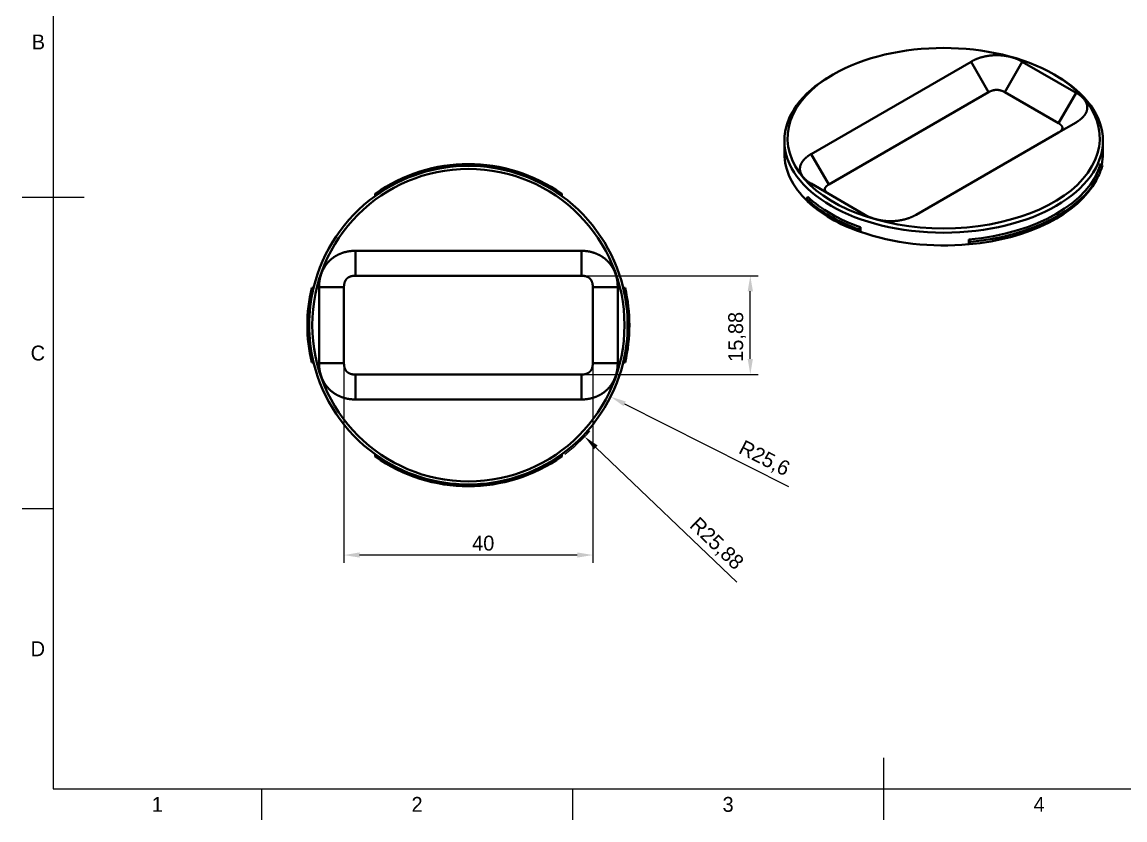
# Model space of a CAD drawing. Header units: millimetres. Extents: x 15 to 292, y 5 to 205.
# Drawn here: x 15 to 192.3, y 5 to 133.2 of the extents above; entities that cross this region are included whole.
import ezdxf

# ---------------------------------------------------------------- set-up
doc = ezdxf.new("R2010")
doc.units = ezdxf.units.MM
for name, color, linetype in [('Annotations', 7, 'Continuous'), ('Border', 7, 'Continuous'), ('Geometries', 7, 'Continuous')]:
    doc.layers.add(name, color=color, linetype=linetype)
doc.styles.add('Shapr0', font='txt', dxfattribs={"height": 2.3925})
doc.styles.add('Shapr4', font='txt', dxfattribs={"height": 2.3925})
doc.dimstyles.new('ISO-25', dxfattribs={"dimtxt": 2.5, "dimasz": 2.5, "dimexe": 1.25, "dimexo": 0.625, "dimtad": 1, "dimtxsty": 'Standard', "dimcen": 2.5, "dimadec": 0, "dimazin": 0, "dimtfac": 1, "dimtmove": 0, "dimatfit": 3, "dimfxl": 1, "dimarcsym": 0})

# ---------------------------------------------------------------- blocks, each defined once
blk = doc.blocks.new('*D2')
at = {"layer": 'Annotations', "color": 0, "linetype": 'Continuous', "lineweight": 15}
for p, q in [((105.55, 92.44), (133.32, 92.44)), ((132.07, 79.06), (132.07, 89.94)), ((105.55, 76.56), (133.32, 76.56))]:
    blk.add_line(p, q, dxfattribs=at)
at = {"layer": 'Annotations', "color": 0}
for points in [[(132.49, 89.94), (131.65, 89.94), (132.07, 92.44)], [(131.65, 79.06), (132.49, 79.06), (132.07, 76.56)]]:
    blk.add_solid(points, dxfattribs=at)
at = {"layer": 'Defpoints', "color": 0}
for p in [(104.92, 92.44), (132.07, 92.44), (104.92, 76.56)]:
    blk.add_point(p, dxfattribs=at)
at = {"layer": 'Annotations', "color": 0, "lineweight": 15, "insert": (129.94, 82.62), "char_height": 2.393, "attachment_point": 5, "rotation": 90, "style": 'Shapr4'}
blk.add_mtext('\\A1;15,88', dxfattribs=at)
blk = doc.blocks.new('*D3')
at = {"layer": 'Annotations', "color": 0, "linetype": 'Continuous', "lineweight": 15}
for p, q in [((66.75, 77.76), (66.75, 46.31)), ((106.75, 77.76), (106.75, 46.31)), ((104.25, 47.56), (69.25, 47.56))]:
    blk.add_line(p, q, dxfattribs=at)
at = {"layer": 'Annotations', "color": 0}
for points in [[(69.25, 47.98), (69.25, 47.15), (66.75, 47.56)], [(104.25, 47.15), (104.25, 47.98), (106.75, 47.56)]]:
    blk.add_solid(points, dxfattribs=at)
at = {"layer": 'Defpoints', "color": 0}
for p in [(66.75, 78.39), (106.75, 78.39), (66.75, 47.56)]:
    blk.add_point(p, dxfattribs=at)
at = {"layer": 'Annotations', "color": 0, "lineweight": 15, "insert": (89.14, 49.46), "char_height": 2.393, "attachment_point": 5, "style": 'Shapr4'}
blk.add_mtext('\\A1;40', dxfattribs=at)
blk = doc.blocks.new('*D4')
at = {"layer": 'Annotations', "color": 0, "linetype": 'Continuous', "lineweight": 15}
blk.add_line((111.85, 71.87), (138.23, 58.6), dxfattribs=at)
at = {"layer": 'Annotations', "color": 0}
blk.add_solid([(112.04, 72.24), (111.67, 71.5), (109.62, 73)], dxfattribs=at)
at = {"layer": 'Defpoints', "color": 0}
for p in [(86.75, 84.5), (109.62, 73)]:
    blk.add_point(p, dxfattribs=at)
at = {"layer": 'Annotations', "color": 0, "lineweight": 15, "insert": (134.28, 62.97), "char_height": 2.393, "attachment_point": 5, "rotation": 333.2943, "style": 'Shapr4'}
blk.add_mtext('\\A1;R25,6', dxfattribs=at)
blk = doc.blocks.new('*D5')
at = {"layer": 'Annotations', "color": 0, "linetype": 'Continuous', "lineweight": 15}
blk.add_line((107.24, 64.86), (129.88, 43.18), dxfattribs=at)
at = {"layer": 'Annotations', "color": 0, "lineweight": 15}
blk.add_arc((86.75, 84.5), 25.88, 306.8011, 318.9908, dxfattribs=at)
at = {"layer": 'Annotations', "color": 0}
blk.add_solid([(107.53, 65.16), (106.96, 64.56), (105.44, 66.59)], dxfattribs=at)
at = {"layer": 'Defpoints', "color": 0}
for p in [(86.75, 84.5), (105.44, 66.59)]:
    blk.add_point(p, dxfattribs=at)
at = {"layer": 'Annotations', "color": 0, "lineweight": 15, "insert": (126.56, 49.29), "char_height": 2.393, "attachment_point": 5, "rotation": 316.2235, "style": 'Shapr4'}
blk.add_mtext('\\A1;R25,88', dxfattribs=at)

msp = doc.modelspace()

# ---------------------------------------------------------------- linework, layer by layer
at = {"layer": 'Border', "linetype": 'Continuous', "lineweight": 15}
for p, q in [((20, 200), (20, 10)), ((25, 105), (15, 105)), ((20, 55), (15, 55)), ((153.5, 15), (153.5, 5)), ((20, 10), (287, 10)), ((53.5, 10), (53.5, 5)), ((103.5, 10), (103.5, 5))]:
    msp.add_line(p, q, dxfattribs=at)
at = {"layer": 'Geometries', "linetype": 'Continuous', "lineweight": 40}
for p, q in [((141.858, 111.995), (167.556, 126.832)), ((170.385, 121.933), (167.556, 126.832)), ((172.97, 121.933), (175.799, 126.832)), ((175.799, 126.832), (184.441, 121.843)), ((145.047, 124.583), (145.401, 124.787)), ((181.251, 124.583), (180.898, 124.787)), ((170.385, 121.933), (144.686, 107.096)), ((181.613, 116.944), (172.97, 121.933)), ((181.613, 116.944), (184.441, 121.843)), ((184.441, 117.084), (181.613, 115.451)), ((181.613, 115.451), (158.743, 102.247)), ((137.549, 112.09), (137.549, 114.131)), ((188.749, 112.09), (188.749, 114.131)), ((144.686, 107.096), (141.858, 111.995)), ((188.425, 110.485), (188.558, 110.285)), ((187.65, 107.757), (187.897, 108.223)), ((144.686, 105.604), (141.858, 107.237)), ((71.75, 105.245), (71.75, 105.593)), ((101.75, 105.593), (101.75, 105.245)), ((141.103, 104.771), (141.309, 105.121)), ((141.268, 104.418), (141.103, 104.771)), ((150.5, 102.247), (144.686, 105.604)), ((141.291, 104.37), (141.268, 104.418)), ((150.5, 102.247), (150.609, 102.184)), ((158.743, 102.247), (158.644, 102.19)), ((149.795, 100.221), (149.589, 99.871)), ((149.589, 99.871), (149.777, 99.47)), ((149.777, 99.47), (149.795, 99.48)), ((149.795, 100.221), (149.795, 99.48)), ((167.212, 98.238), (167.212, 97.497)), ((68.579, 92.439), (68.579, 96.439)), ((68.579, 96.439), (104.921, 96.439)), ((104.921, 92.439), (104.921, 96.439)), ((167.212, 97.497), (167.233, 97.485)), ((104.921, 92.439), (68.579, 92.439)), ((61.572, 90.501), (61.863, 90.501)), ((62.75, 78.389), (62.75, 90.611)), ((62.75, 90.611), (66.75, 90.611)), ((66.75, 90.611), (66.75, 78.389)), ((106.75, 78.389), (106.75, 90.611)), ((106.75, 90.611), (110.75, 90.611)), ((110.75, 90.611), (110.75, 78.389)), ((111.637, 90.501), (111.928, 90.501)), ((61.863, 78.499), (61.572, 78.499)), ((62.75, 78.389), (66.75, 78.389)), ((106.75, 78.389), (110.75, 78.389)), ((111.928, 78.499), (111.637, 78.499)), ((68.579, 76.561), (104.921, 76.561)), ((68.579, 72.561), (68.579, 76.561)), ((104.921, 72.561), (104.921, 76.561)), ((104.921, 72.561), (68.579, 72.561)), ((71.75, 63.407), (71.75, 63.755)), ((101.75, 63.755), (101.75, 63.407))]:
    msp.add_line(p, q, dxfattribs=at)
at = {"layer": 'Geometries', "linetype": 'Continuous', "lineweight": 40, "flags": 128}
for points in [[(167.556, 126.832), (167.594, 126.854), (167.632, 126.876), (167.67, 126.898), (167.709, 126.919), (167.748, 126.941), (167.787, 126.962), (167.827, 126.983), (167.867, 127.003), (167.907, 127.024), (167.947, 127.044), (167.988, 127.064), (168.03, 127.084), (168.071, 127.103), (168.113, 127.123), (168.155, 127.142), (168.197, 127.161), (168.24, 127.18), (168.283, 127.198), (168.326, 127.216), (168.369, 127.235), (168.413, 127.252), (168.457, 127.27), (168.502, 127.288), (168.546, 127.305), (168.593, 127.323), (168.64, 127.34), (168.688, 127.358), (168.736, 127.375), (168.784, 127.392), (168.833, 127.409), (168.881, 127.425), (168.93, 127.441), (168.988, 127.46), (169.046, 127.478), (169.105, 127.496), (169.164, 127.514), (169.223, 127.531), (169.283, 127.548), (169.342, 127.564), (169.403, 127.58), (169.463, 127.596), (169.524, 127.611), (169.585, 127.626), (169.646, 127.641), (169.708, 127.655), (169.77, 127.669), (169.832, 127.682), (169.894, 127.695), (169.957, 127.708), (170.02, 127.72), (170.083, 127.731), (170.146, 127.743), (170.21, 127.753), (170.274, 127.764), (170.338, 127.774), (170.402, 127.783), (170.458, 127.791), (170.514, 127.799), (170.57, 127.806), (170.627, 127.813), (170.683, 127.819), (170.74, 127.826), (170.797, 127.831), (170.854, 127.837), (170.911, 127.842), (170.968, 127.847), (171.021, 127.851), (171.073, 127.855), (171.126, 127.858), (171.179, 127.861), (171.232, 127.864), (171.285, 127.867), (171.338, 127.869), (171.392, 127.871), (171.445, 127.872), (171.498, 127.874), (171.551, 127.875), (171.604, 127.875), (171.657, 127.876), (171.711, 127.876), (171.764, 127.875), (171.817, 127.875), (171.87, 127.874), (171.924, 127.872), (171.977, 127.871), (172.03, 127.869), (172.083, 127.866), (172.136, 127.864), (172.189, 127.861), (172.242, 127.858), (172.299, 127.854), (172.355, 127.85), (172.412, 127.845), (172.468, 127.84), (172.524, 127.835), (172.581, 127.83), (172.637, 127.824), (172.693, 127.818), (172.746, 127.811), (172.798, 127.805), (172.85, 127.798), (172.903, 127.791), (172.955, 127.784), (172.964, 127.782)], [(172.964, 127.782), (173.007, 127.776), (173.059, 127.768), (173.111, 127.76), (173.162, 127.751), (173.214, 127.742), (173.265, 127.733), (173.316, 127.724), (173.367, 127.714), (173.418, 127.704), (173.469, 127.694), (173.519, 127.684), (173.57, 127.673), (173.62, 127.662), (173.67, 127.651), (173.72, 127.639), (173.769, 127.627), (173.819, 127.615), (173.868, 127.603), (173.917, 127.59), (173.969, 127.577), (174.02, 127.563), (174.072, 127.549), (174.123, 127.534), (174.174, 127.52), (174.224, 127.505), (174.275, 127.489), (174.325, 127.474), (174.375, 127.458), (174.425, 127.442), (174.474, 127.426), (174.524, 127.409), (174.573, 127.392), (174.621, 127.375), (174.67, 127.358), (174.718, 127.34), (174.766, 127.322), (174.814, 127.304), (174.861, 127.285), (174.908, 127.267), (174.955, 127.248), (174.97, 127.242)], [(174.97, 127.242), (175.001, 127.229), (175.047, 127.209), (175.093, 127.19), (175.139, 127.17), (175.184, 127.15), (175.229, 127.129), (175.273, 127.109), (175.318, 127.088), (175.362, 127.067), (175.405, 127.045), (175.448, 127.024), (175.494, 127.001), (175.538, 126.978), (175.583, 126.954), (175.627, 126.93), (175.671, 126.906), (175.714, 126.882), (175.757, 126.857), (175.799, 126.832)], [(172.97, 121.933), (172.937, 121.952), (172.904, 121.971), (172.87, 121.989), (172.835, 122.007), (172.8, 122.024), (172.77, 122.039), (172.739, 122.054), (172.708, 122.068), (172.677, 122.082), (172.645, 122.096), (172.613, 122.109), (172.58, 122.122), (172.547, 122.135), (172.514, 122.147), (172.48, 122.159), (172.446, 122.171), (172.412, 122.182), (172.382, 122.191), (172.353, 122.2), (172.323, 122.209), (172.293, 122.217), (172.263, 122.225), (172.237, 122.231), (172.21, 122.238), (172.184, 122.244), (172.157, 122.249), (172.129, 122.255), (172.101, 122.26), (172.073, 122.265), (172.045, 122.27), (172.016, 122.275), (171.988, 122.279), (171.959, 122.283), (171.93, 122.286), (171.901, 122.289), (171.872, 122.292), (171.843, 122.294), (171.813, 122.296), (171.782, 122.298), (171.75, 122.299), (171.719, 122.3), (171.687, 122.3), (171.661, 122.3), (171.635, 122.3), (171.608, 122.299), (171.582, 122.298), (171.556, 122.297), (171.53, 122.295), (171.504, 122.293), (171.478, 122.291), (171.452, 122.289), (171.426, 122.286), (171.394, 122.282), (171.362, 122.278), (171.33, 122.273), (171.298, 122.268), (171.27, 122.263), (171.243, 122.258), (171.215, 122.253), (171.188, 122.247), (171.161, 122.241), (171.13, 122.234), (171.1, 122.226), (171.069, 122.218), (171.039, 122.21), (171.009, 122.202), (170.979, 122.193), (170.95, 122.184), (170.921, 122.174), (170.892, 122.165), (170.863, 122.155), (170.835, 122.145), (170.807, 122.134), (170.779, 122.124), (170.752, 122.113), (170.725, 122.102), (170.696, 122.089), (170.667, 122.077), (170.639, 122.064), (170.611, 122.051), (170.583, 122.038), (170.549, 122.021), (170.515, 122.004), (170.482, 121.987), (170.449, 121.969), (170.417, 121.952), (170.385, 121.933)], [(184.441, 121.843), (184.479, 121.821), (184.517, 121.799), (184.554, 121.777), (184.592, 121.755), (184.628, 121.732), (184.665, 121.71), (184.701, 121.687), (184.737, 121.664), (184.772, 121.64), (184.807, 121.617), (184.842, 121.593), (184.876, 121.57), (184.91, 121.546), (184.944, 121.522), (184.977, 121.497), (185.01, 121.473), (185.042, 121.448), (185.074, 121.423), (185.106, 121.398), (185.137, 121.373), (185.168, 121.348), (185.199, 121.323), (185.229, 121.297), (185.259, 121.271), (185.29, 121.244), (185.321, 121.217), (185.351, 121.189), (185.381, 121.162), (185.41, 121.134), (185.439, 121.106), (185.467, 121.078), (185.495, 121.05), (185.528, 121.016), (185.559, 120.983), (185.59, 120.949), (185.621, 120.915), (185.651, 120.881), (185.68, 120.846), (185.709, 120.812), (185.736, 120.777), (185.764, 120.742), (185.79, 120.707), (185.816, 120.672), (185.841, 120.636), (185.866, 120.601), (185.89, 120.565), (185.913, 120.529), (185.935, 120.493), (185.957, 120.457), (185.978, 120.42), (185.998, 120.384), (186.017, 120.347), (186.036, 120.311), (186.054, 120.274), (186.072, 120.237), (186.088, 120.2), (186.102, 120.167), (186.115, 120.135), (186.127, 120.103), (186.139, 120.07), (186.151, 120.037), (186.161, 120.005), (186.171, 119.972), (186.181, 119.939), (186.19, 119.906), (186.198, 119.873), (186.205, 119.843), (186.212, 119.812), (186.218, 119.782), (186.223, 119.751), (186.228, 119.72), (186.233, 119.69), (186.236, 119.659), (186.24, 119.628), (186.242, 119.598), (186.245, 119.567), (186.246, 119.536), (186.247, 119.506), (186.248, 119.475), (186.248, 119.444), (186.247, 119.413), (186.246, 119.383), (186.244, 119.352), (186.242, 119.321), (186.239, 119.291), (186.236, 119.26), (186.232, 119.229), (186.227, 119.199), (186.222, 119.168), (186.217, 119.137), (186.21, 119.105), (186.203, 119.072), (186.195, 119.04), (186.187, 119.007), (186.178, 118.974), (186.168, 118.942), (186.158, 118.909), (186.147, 118.877), (186.137, 118.847), (186.125, 118.816), (186.114, 118.786), (186.101, 118.756), (186.089, 118.726), (186.075, 118.696), (186.061, 118.666), (186.047, 118.636), (186.032, 118.606), (186.017, 118.577), (186.001, 118.547), (185.985, 118.517), (185.968, 118.488), (185.951, 118.458), (185.934, 118.429), (185.915, 118.4), (185.897, 118.371), (185.878, 118.342), (185.858, 118.313), (185.838, 118.284), (185.818, 118.256), (185.797, 118.227), (185.776, 118.199), (185.754, 118.17), (185.73, 118.14), (185.706, 118.111), (185.682, 118.081), (185.657, 118.052), (185.631, 118.022), (185.605, 117.993), (185.579, 117.964), (185.552, 117.935), (185.525, 117.906), (185.497, 117.877), (185.469, 117.849), (185.44, 117.82), (185.411, 117.792), (185.381, 117.764), (185.351, 117.736), (185.32, 117.708), (185.289, 117.68), (185.258, 117.653), (185.226, 117.625), (185.193, 117.598), (185.161, 117.571), (185.127, 117.544), (185.094, 117.518), (185.06, 117.491), (185.025, 117.465), (184.991, 117.439), (184.955, 117.413), (184.92, 117.387), (184.883, 117.362), (184.847, 117.336), (184.81, 117.311), (184.773, 117.286), (184.733, 117.26), (184.692, 117.234), (184.652, 117.209), (184.611, 117.183), (184.569, 117.158), (184.527, 117.133), (184.497, 117.116)], [(184.497, 117.116), (184.484, 117.108), (184.441, 117.084)], [(181.613, 115.451), (181.645, 115.47), (181.677, 115.489), (181.709, 115.509), (181.74, 115.529), (181.77, 115.549), (181.794, 115.565), (181.817, 115.582), (181.84, 115.598), (181.862, 115.615), (181.884, 115.632), (181.906, 115.649), (181.927, 115.666), (181.948, 115.684), (181.968, 115.701), (181.988, 115.719), (182.007, 115.737), (182.025, 115.755), (182.043, 115.774), (182.061, 115.793), (182.078, 115.811), (182.092, 115.828), (182.106, 115.845), (182.119, 115.862), (182.132, 115.88), (182.144, 115.897), (182.156, 115.915), (182.16, 115.921), (182.17, 115.937), (182.179, 115.953), (182.188, 115.969), (182.196, 115.986), (182.204, 116.002), (182.211, 116.019), (182.217, 116.035), (182.223, 116.052), (182.228, 116.069), (182.233, 116.086), (182.237, 116.102), (182.241, 116.119), (182.244, 116.137), (182.246, 116.156), (182.247, 116.174), (182.248, 116.192), (182.248, 116.207), (182.247, 116.222), (182.246, 116.238), (182.244, 116.253), (182.242, 116.268), (182.239, 116.283), (182.236, 116.298), (182.232, 116.313), (182.228, 116.328), (182.223, 116.343), (182.216, 116.362), (182.209, 116.38), (182.201, 116.399), (182.192, 116.417), (182.184, 116.433), (182.175, 116.449), (182.165, 116.465), (182.155, 116.48), (182.145, 116.496), (182.133, 116.514), (182.12, 116.531), (182.106, 116.549), (182.092, 116.566), (182.077, 116.584), (182.062, 116.601), (182.046, 116.618), (182.03, 116.635), (182.013, 116.651), (181.996, 116.668), (181.978, 116.684), (181.96, 116.7), (181.941, 116.716), (181.922, 116.732), (181.903, 116.748), (181.882, 116.765), (181.86, 116.781), (181.839, 116.797), (181.816, 116.814), (181.793, 116.83), (181.765, 116.849), (181.735, 116.869), (181.705, 116.888), (181.675, 116.907), (181.644, 116.926), (181.613, 116.944)], [(141.807, 107.266), (141.782, 107.28), (141.744, 107.302), (141.707, 107.325), (141.67, 107.347), (141.634, 107.37), (141.598, 107.393), (141.562, 107.416), (141.527, 107.439), (141.492, 107.462), (141.457, 107.486), (141.423, 107.51), (141.389, 107.534), (141.355, 107.558), (141.322, 107.582), (141.289, 107.607), (141.257, 107.631), (141.224, 107.656), (141.193, 107.681), (141.161, 107.706), (141.13, 107.731), (141.1, 107.757), (141.069, 107.782), (141.04, 107.808), (141.009, 107.835), (140.978, 107.862), (140.948, 107.89), (140.918, 107.918), (140.889, 107.945), (140.86, 107.973), (140.831, 108.002), (140.803, 108.03), (140.771, 108.063), (140.739, 108.097), (140.708, 108.131), (140.678, 108.165), (140.648, 108.199), (140.619, 108.233), (140.59, 108.268), (140.562, 108.303), (140.535, 108.337), (140.509, 108.372), (140.483, 108.408), (140.458, 108.443), (140.433, 108.479), (140.409, 108.514), (140.386, 108.55), (140.364, 108.586), (140.342, 108.623), (140.321, 108.659), (140.301, 108.695), (140.281, 108.732), (140.263, 108.769), (140.245, 108.806), (140.227, 108.843), (140.211, 108.88), (140.197, 108.912), (140.184, 108.944), (140.171, 108.977), (140.16, 109.009), (140.148, 109.042), (140.138, 109.075), (140.127, 109.108), (140.118, 109.14), (140.109, 109.173), (140.101, 109.206), (140.094, 109.237), (140.087, 109.267), (140.081, 109.298), (140.076, 109.328), (140.071, 109.359), (140.066, 109.39), (140.062, 109.42), (140.059, 109.451), (140.056, 109.482), (140.054, 109.512), (140.053, 109.543), (140.052, 109.574), (140.051, 109.604), (140.051, 109.635), (140.052, 109.666), (140.053, 109.697), (140.055, 109.727), (140.057, 109.758), (140.06, 109.789), (140.063, 109.819), (140.067, 109.85), (140.071, 109.881), (140.076, 109.911), (140.082, 109.942), (140.089, 109.975), (140.096, 110.007), (140.104, 110.04), (140.112, 110.072), (140.121, 110.105), (140.131, 110.137), (140.141, 110.17), (140.152, 110.202), (140.162, 110.233), (140.173, 110.263), (140.185, 110.293), (140.197, 110.323), (140.21, 110.353), (140.224, 110.384), (140.237, 110.413), (140.252, 110.443), (140.266, 110.473), (140.282, 110.503), (140.297, 110.532), (140.314, 110.562), (140.33, 110.592), (140.348, 110.621), (140.365, 110.65), (140.383, 110.679), (140.402, 110.708), (140.421, 110.737), (140.441, 110.766), (140.46, 110.795), (140.481, 110.824), (140.502, 110.852), (140.523, 110.881), (140.545, 110.909), (140.568, 110.939), (140.592, 110.969), (140.617, 110.998), (140.642, 111.028), (140.667, 111.057), (140.693, 111.086), (140.72, 111.116), (140.747, 111.144), (140.774, 111.173), (140.802, 111.202), (140.83, 111.231), (140.859, 111.259), (140.888, 111.287), (140.918, 111.316), (140.948, 111.344), (140.979, 111.372), (141.01, 111.399), (141.041, 111.427), (141.073, 111.454), (141.105, 111.481), (141.138, 111.508), (141.171, 111.535), (141.205, 111.562), (141.239, 111.588), (141.273, 111.614), (141.308, 111.64), (141.344, 111.666), (141.379, 111.692), (141.415, 111.718), (141.452, 111.743), (141.489, 111.768), (141.526, 111.793), (141.566, 111.819), (141.606, 111.845), (141.647, 111.871), (141.688, 111.896), (141.73, 111.921), (141.772, 111.946), (141.815, 111.971), (141.858, 111.995)], [(188.558, 110.285), (188.61, 110.205), (188.671, 110.112)], [(141.858, 107.237), (141.82, 107.258), (141.807, 107.266)], [(144.686, 107.096), (144.654, 107.077), (144.622, 107.058), (144.59, 107.038), (144.559, 107.018), (144.529, 106.998), (144.503, 106.981), (144.478, 106.963), (144.453, 106.945), (144.429, 106.927), (144.406, 106.909), (144.382, 106.89), (144.36, 106.871), (144.338, 106.852), (144.316, 106.833), (144.296, 106.814), (144.275, 106.794), (144.256, 106.774), (144.24, 106.757), (144.225, 106.74), (144.21, 106.723), (144.196, 106.706), (144.182, 106.688), (144.171, 106.673), (144.16, 106.658), (144.149, 106.642), (144.139, 106.627), (144.129, 106.611), (144.12, 106.595), (144.111, 106.578), (144.103, 106.562), (144.095, 106.546), (144.088, 106.529), (144.082, 106.512), (144.076, 106.496), (144.07, 106.479), (144.066, 106.462), (144.062, 106.445), (144.058, 106.428), (144.055, 106.41), (144.053, 106.392), (144.052, 106.374), (144.051, 106.356), (144.051, 106.341), (144.052, 106.325), (144.053, 106.31), (144.055, 106.295), (144.057, 106.28), (144.06, 106.265), (144.063, 106.25), (144.067, 106.235), (144.071, 106.22), (144.076, 106.205), (144.082, 106.186), (144.09, 106.168), (144.098, 106.149), (144.107, 106.131), (144.115, 106.115), (144.124, 106.099), (144.133, 106.083), (144.143, 106.068), (144.153, 106.052), (144.166, 106.034), (144.179, 106.016), (144.193, 105.999), (144.207, 105.981), (144.222, 105.964), (144.237, 105.947), (144.253, 105.93), (144.269, 105.913), (144.286, 105.897), (144.303, 105.88), (144.32, 105.864), (144.338, 105.848), (144.357, 105.831), (144.376, 105.816), (144.395, 105.8), (144.416, 105.783), (144.438, 105.767), (144.46, 105.75), (144.482, 105.734), (144.505, 105.718), (144.534, 105.698), (144.563, 105.679), (144.593, 105.66), (144.624, 105.641), (144.655, 105.622), (144.686, 105.604)], [(150.557, 102.214), (150.544, 102.221), (150.5, 102.247)], [(150.609, 102.184), (150.589, 102.196), (150.557, 102.214)], [(158.644, 102.19), (158.611, 102.172), (158.567, 102.147), (158.521, 102.123), (158.476, 102.099), (158.43, 102.075), (158.383, 102.051), (158.336, 102.028), (158.289, 102.005), (158.241, 101.983), (158.193, 101.96), (158.145, 101.938), (158.096, 101.916), (158.047, 101.895), (157.997, 101.873), (157.947, 101.852), (157.897, 101.832), (157.846, 101.811), (157.795, 101.791), (157.744, 101.771), (157.692, 101.752), (157.64, 101.732), (157.588, 101.713), (157.532, 101.693), (157.475, 101.674), (157.418, 101.655), (157.361, 101.636), (157.303, 101.617), (157.245, 101.599), (157.187, 101.581), (157.128, 101.564), (157.071, 101.547), (157.014, 101.531), (156.957, 101.515), (156.899, 101.5), (156.841, 101.485), (156.783, 101.47), (156.724, 101.456), (156.665, 101.441), (156.606, 101.428), (156.547, 101.415), (156.487, 101.402), (156.428, 101.389), (156.368, 101.377), (156.307, 101.365), (156.247, 101.354), (156.186, 101.343), (156.125, 101.332), (156.064, 101.322), (156.003, 101.312), (155.941, 101.303), (155.88, 101.294), (155.818, 101.285), (155.756, 101.277), (155.693, 101.269), (155.64, 101.263), (155.586, 101.257), (155.531, 101.251), (155.477, 101.246), (155.423, 101.24), (155.368, 101.236), (155.314, 101.231), (155.259, 101.227), (155.204, 101.223), (155.15, 101.22), (155.091, 101.217), (155.033, 101.214), (154.974, 101.211), (154.916, 101.209), (154.857, 101.207), (154.799, 101.206), (154.74, 101.205), (154.681, 101.204), (154.622, 101.204), (154.564, 101.204), (154.505, 101.205), (154.447, 101.206), (154.388, 101.207), (154.329, 101.209), (154.271, 101.211), (154.212, 101.213), (154.154, 101.216), (154.095, 101.219), (154.037, 101.223), (153.979, 101.227), (153.92, 101.231), (153.862, 101.236), (153.804, 101.241), (153.746, 101.247), (153.684, 101.253), (153.621, 101.26), (153.558, 101.268), (153.496, 101.275), (153.434, 101.283), (153.372, 101.292), (153.31, 101.301), (153.248, 101.31), (153.196, 101.319), (153.144, 101.327), (153.092, 101.336), (153.04, 101.345), (152.988, 101.354), (152.937, 101.364), (152.885, 101.374), (152.834, 101.384), (152.783, 101.395), (152.732, 101.406), (152.682, 101.417), (152.631, 101.428), (152.581, 101.44), (152.531, 101.452), (152.481, 101.464), (152.431, 101.476), (152.381, 101.489), (152.332, 101.502), (152.283, 101.515), (152.234, 101.529), (152.185, 101.542), (152.137, 101.556), (152.089, 101.57), (152.041, 101.585), (151.99, 101.6), (151.94, 101.616), (151.89, 101.632), (151.84, 101.649), (151.79, 101.665), (151.741, 101.682), (151.692, 101.699), (151.643, 101.717), (151.592, 101.735), (151.541, 101.754), (151.49, 101.774), (151.44, 101.793), (151.39, 101.813), (151.34, 101.833), (151.291, 101.854), (151.242, 101.874), (151.193, 101.895), (151.145, 101.916), (151.097, 101.938), (151.049, 101.96), (151.002, 101.982), (150.955, 102.004), (150.909, 102.027), (150.863, 102.049), (150.817, 102.073), (150.772, 102.096), (150.725, 102.12), (150.679, 102.145), (150.634, 102.17), (150.609, 102.184)], [(158.691, 102.217), (158.655, 102.197), (158.644, 102.19)], [(158.743, 102.247), (158.699, 102.222), (158.691, 102.217)], [(167.458, 97.865), (167.397, 97.958), (167.212, 98.238)], [(167.233, 97.485), (167.386, 97.743), (167.458, 97.865)], [(62.75, 90.611), (62.75, 90.664), (62.75, 90.718), (62.75, 90.772), (62.751, 90.825), (62.753, 90.879), (62.755, 90.932), (62.757, 90.986), (62.76, 91.04), (62.764, 91.093), (62.768, 91.146), (62.772, 91.2), (62.777, 91.253), (62.782, 91.307), (62.788, 91.36), (62.795, 91.413), (62.801, 91.466), (62.808, 91.52), (62.816, 91.573), (62.824, 91.626), (62.833, 91.678), (62.842, 91.731), (62.851, 91.784), (62.861, 91.837), (62.871, 91.889), (62.883, 91.945), (62.895, 92), (62.907, 92.055), (62.92, 92.109), (62.933, 92.164), (62.947, 92.219), (62.961, 92.274), (62.976, 92.328), (62.994, 92.392), (63.013, 92.455), (63.032, 92.519), (63.052, 92.582), (63.073, 92.645), (63.095, 92.708), (63.117, 92.77), (63.14, 92.832), (63.163, 92.894), (63.187, 92.956), (63.212, 93.018), (63.238, 93.079), (63.264, 93.14), (63.291, 93.2), (63.319, 93.261), (63.347, 93.321), (63.376, 93.38), (63.405, 93.44), (63.436, 93.499), (63.467, 93.557), (63.499, 93.615), (63.531, 93.673), (63.564, 93.731), (63.598, 93.788), (63.628, 93.837), (63.658, 93.886), (63.689, 93.935), (63.72, 93.983), (63.752, 94.031), (63.785, 94.079), (63.818, 94.126), (63.851, 94.173), (63.885, 94.22), (63.92, 94.266), (63.952, 94.308), (63.985, 94.35), (64.018, 94.392), (64.052, 94.433), (64.086, 94.474), (64.12, 94.515), (64.155, 94.555), (64.19, 94.595), (64.226, 94.634), (64.262, 94.673), (64.298, 94.712), (64.335, 94.751), (64.372, 94.789), (64.41, 94.826), (64.448, 94.863), (64.487, 94.9), (64.526, 94.937), (64.565, 94.973), (64.604, 95.008), (64.644, 95.043), (64.685, 95.078), (64.725, 95.113), (64.766, 95.146), (64.808, 95.18), (64.852, 95.215), (64.897, 95.25), (64.943, 95.285), (64.989, 95.319), (65.035, 95.352), (65.082, 95.385), (65.129, 95.418), (65.176, 95.45), (65.221, 95.479), (65.266, 95.508), (65.311, 95.537), (65.357, 95.565), (65.402, 95.593), (65.449, 95.621), (65.495, 95.648), (65.542, 95.674), (65.589, 95.7), (65.636, 95.726), (65.683, 95.751), (65.731, 95.776), (65.779, 95.8), (65.827, 95.824), (65.875, 95.847), (65.924, 95.87), (65.973, 95.893), (66.022, 95.915), (66.071, 95.936), (66.12, 95.957), (66.17, 95.978), (66.22, 95.998), (66.269, 96.018), (66.32, 96.037), (66.373, 96.057), (66.426, 96.077), (66.48, 96.096), (66.534, 96.114), (66.588, 96.132), (66.642, 96.149), (66.696, 96.166), (66.75, 96.183), (66.805, 96.199), (66.86, 96.214), (66.915, 96.229), (66.97, 96.244), (67.026, 96.258), (67.081, 96.271), (67.137, 96.284), (67.193, 96.297), (67.248, 96.309), (67.304, 96.32), (67.36, 96.331), (67.416, 96.341), (67.473, 96.351), (67.529, 96.361), (67.586, 96.37), (67.642, 96.378), (67.699, 96.386), (67.755, 96.393), (67.812, 96.4), (67.869, 96.406), (67.925, 96.412), (67.982, 96.417), (68.039, 96.422), (68.096, 96.426), (68.156, 96.43), (68.217, 96.433), (68.277, 96.436), (68.337, 96.438), (68.397, 96.439), (68.458, 96.44), (68.518, 96.44), (68.579, 96.439)], [(104.921, 96.439), (104.975, 96.44), (105.029, 96.44), (105.082, 96.439), (105.136, 96.438), (105.189, 96.437), (105.243, 96.434), (105.297, 96.432), (105.35, 96.429), (105.404, 96.426), (105.457, 96.422), (105.511, 96.417), (105.564, 96.412), (105.617, 96.407), (105.671, 96.401), (105.724, 96.395), (105.777, 96.388), (105.83, 96.381), (105.883, 96.373), (105.936, 96.365), (105.989, 96.357), (106.042, 96.348), (106.095, 96.338), (106.148, 96.328), (106.2, 96.318), (106.255, 96.307), (106.31, 96.295), (106.365, 96.283), (106.42, 96.27), (106.475, 96.256), (106.53, 96.243), (106.584, 96.228), (106.639, 96.213), (106.702, 96.195), (106.766, 96.177), (106.829, 96.157), (106.893, 96.137), (106.956, 96.116), (107.018, 96.095), (107.081, 96.073), (107.143, 96.05), (107.205, 96.026), (107.267, 96.002), (107.328, 95.977), (107.389, 95.952), (107.45, 95.925), (107.511, 95.899), (107.571, 95.871), (107.631, 95.843), (107.691, 95.814), (107.75, 95.784), (107.809, 95.754), (107.868, 95.723), (107.926, 95.691), (107.984, 95.658), (108.042, 95.625), (108.099, 95.591), (108.148, 95.562), (108.197, 95.531), (108.245, 95.5), (108.294, 95.469), (108.341, 95.437), (108.389, 95.405), (108.436, 95.372), (108.483, 95.338), (108.53, 95.304), (108.576, 95.269), (108.619, 95.237), (108.661, 95.204), (108.702, 95.171), (108.743, 95.138), (108.784, 95.104), (108.825, 95.069), (108.865, 95.034), (108.905, 94.999), (108.945, 94.964), (108.984, 94.928), (109.023, 94.891), (109.061, 94.854), (109.099, 94.817), (109.137, 94.779), (109.174, 94.741), (109.211, 94.703), (109.247, 94.664), (109.283, 94.625), (109.319, 94.585), (109.354, 94.545), (109.389, 94.505), (109.423, 94.464), (109.457, 94.423), (109.491, 94.382), (109.526, 94.337), (109.561, 94.292), (109.595, 94.246), (109.629, 94.201), (109.663, 94.154), (109.696, 94.108), (109.728, 94.061), (109.76, 94.014), (109.79, 93.969), (109.819, 93.924), (109.848, 93.878), (109.876, 93.833), (109.904, 93.787), (109.931, 93.741), (109.958, 93.694), (109.985, 93.647), (110.011, 93.601), (110.036, 93.553), (110.062, 93.506), (110.086, 93.458), (110.111, 93.41), (110.134, 93.362), (110.158, 93.314), (110.181, 93.265), (110.203, 93.217), (110.225, 93.168), (110.247, 93.119), (110.268, 93.069), (110.288, 93.02), (110.309, 92.97), (110.328, 92.92), (110.348, 92.87), (110.368, 92.817), (110.387, 92.763), (110.406, 92.71), (110.425, 92.656), (110.443, 92.602), (110.46, 92.548), (110.477, 92.493), (110.493, 92.439), (110.509, 92.384), (110.525, 92.329), (110.54, 92.274), (110.554, 92.219), (110.568, 92.164), (110.582, 92.108), (110.595, 92.052), (110.607, 91.997), (110.619, 91.941), (110.631, 91.885), (110.642, 91.829), (110.652, 91.773), (110.662, 91.717), (110.671, 91.66), (110.68, 91.604), (110.689, 91.547), (110.696, 91.491), (110.704, 91.434), (110.711, 91.378), (110.717, 91.321), (110.723, 91.264), (110.728, 91.207), (110.732, 91.15), (110.737, 91.093), (110.74, 91.033), (110.744, 90.973), (110.746, 90.913), (110.748, 90.852), (110.75, 90.792), (110.75, 90.732), (110.75, 90.671), (110.75, 90.611)], [(68.579, 92.439), (68.532, 92.439), (68.486, 92.438), (68.439, 92.436), (68.393, 92.434), (68.347, 92.43), (68.307, 92.427), (68.268, 92.423), (68.228, 92.419), (68.189, 92.414), (68.15, 92.408), (68.111, 92.401), (68.072, 92.394), (68.033, 92.387), (67.994, 92.378), (67.956, 92.369), (67.917, 92.359), (67.879, 92.349), (67.847, 92.339), (67.816, 92.329), (67.784, 92.319), (67.753, 92.308), (67.722, 92.296), (67.695, 92.285), (67.669, 92.274), (67.643, 92.263), (67.617, 92.251), (67.59, 92.238), (67.564, 92.225), (67.537, 92.211), (67.512, 92.197), (67.486, 92.183), (67.461, 92.167), (67.436, 92.152), (67.411, 92.135), (67.387, 92.119), (67.363, 92.101), (67.339, 92.084), (67.316, 92.065), (67.292, 92.045), (67.268, 92.024), (67.245, 92.003), (67.222, 91.981), (67.204, 91.963), (67.185, 91.944), (67.168, 91.924), (67.15, 91.904), (67.133, 91.884), (67.117, 91.864), (67.101, 91.843), (67.085, 91.822), (67.07, 91.801), (67.055, 91.779), (67.037, 91.751), (67.019, 91.723), (67.002, 91.695), (66.986, 91.667), (66.973, 91.641), (66.959, 91.615), (66.947, 91.589), (66.934, 91.563), (66.922, 91.537), (66.909, 91.506), (66.897, 91.475), (66.885, 91.444), (66.874, 91.413), (66.863, 91.381), (66.853, 91.349), (66.843, 91.317), (66.834, 91.285), (66.826, 91.253), (66.817, 91.221), (66.81, 91.188), (66.803, 91.156), (66.796, 91.123), (66.79, 91.09), (66.785, 91.057), (66.779, 91.022), (66.774, 90.986), (66.77, 90.951), (66.766, 90.915), (66.762, 90.88), (66.758, 90.835), (66.755, 90.79), (66.753, 90.745), (66.751, 90.701), (66.75, 90.656), (66.75, 90.611)], [(106.75, 90.611), (106.75, 90.657), (106.748, 90.704), (106.747, 90.75), (106.744, 90.796), (106.741, 90.843), (106.738, 90.882), (106.734, 90.922), (106.729, 90.961), (106.724, 91), (106.718, 91.039), (106.712, 91.079), (106.705, 91.118), (106.697, 91.156), (106.689, 91.195), (106.68, 91.234), (106.67, 91.272), (106.659, 91.31), (106.65, 91.342), (106.64, 91.374), (106.629, 91.405), (106.618, 91.437), (106.606, 91.468), (106.596, 91.494), (106.585, 91.521), (106.573, 91.547), (106.562, 91.573), (106.549, 91.6), (106.536, 91.626), (106.522, 91.652), (106.508, 91.678), (106.493, 91.703), (106.478, 91.729), (106.462, 91.754), (106.446, 91.778), (106.429, 91.803), (106.412, 91.827), (106.394, 91.85), (106.376, 91.873), (106.356, 91.898), (106.335, 91.921), (106.314, 91.945), (106.292, 91.967), (106.273, 91.986), (106.254, 92.004), (106.235, 92.022), (106.215, 92.039), (106.195, 92.056), (106.174, 92.073), (106.154, 92.089), (106.132, 92.105), (106.111, 92.12), (106.089, 92.135), (106.062, 92.153), (106.034, 92.17), (106.006, 92.187), (105.977, 92.203), (105.952, 92.217), (105.926, 92.23), (105.9, 92.243), (105.874, 92.255), (105.847, 92.267), (105.817, 92.28), (105.786, 92.293), (105.755, 92.304), (105.723, 92.316), (105.692, 92.326), (105.66, 92.337), (105.628, 92.346), (105.596, 92.355), (105.564, 92.364), (105.531, 92.372), (105.499, 92.38), (105.466, 92.387), (105.433, 92.393), (105.401, 92.399), (105.368, 92.405), (105.332, 92.41), (105.297, 92.415), (105.261, 92.42), (105.226, 92.424), (105.19, 92.427), (105.146, 92.431), (105.101, 92.434), (105.056, 92.436), (105.011, 92.438), (104.966, 92.439), (104.921, 92.439)], [(68.579, 72.561), (68.517, 72.56), (68.455, 72.56), (68.393, 72.561), (68.332, 72.563), (68.27, 72.565), (68.208, 72.568), (68.146, 72.571), (68.085, 72.575), (68.023, 72.58), (67.962, 72.585), (67.9, 72.591), (67.839, 72.598), (67.777, 72.605), (67.716, 72.613), (67.655, 72.621), (67.594, 72.63), (67.533, 72.64), (67.472, 72.65), (67.411, 72.661), (67.35, 72.672), (67.29, 72.684), (67.229, 72.697), (67.169, 72.71), (67.108, 72.724), (67.044, 72.739), (66.98, 72.755), (66.916, 72.772), (66.853, 72.789), (66.789, 72.807), (66.726, 72.826), (66.663, 72.845), (66.6, 72.865), (66.539, 72.885), (66.479, 72.906), (66.419, 72.927), (66.36, 72.949), (66.3, 72.972), (66.241, 72.995), (66.182, 73.019), (66.123, 73.043), (66.065, 73.068), (66.006, 73.094), (65.948, 73.12), (65.891, 73.147), (65.833, 73.174), (65.776, 73.203), (65.72, 73.231), (65.663, 73.261), (65.607, 73.291), (65.552, 73.322), (65.496, 73.353), (65.441, 73.385), (65.387, 73.417), (65.332, 73.451), (65.278, 73.485), (65.225, 73.519), (65.179, 73.549), (65.133, 73.58), (65.088, 73.611), (65.043, 73.643), (64.998, 73.675), (64.954, 73.708), (64.91, 73.741), (64.866, 73.775), (64.823, 73.809), (64.78, 73.843), (64.735, 73.88), (64.69, 73.918), (64.645, 73.956), (64.601, 73.995), (64.557, 74.034), (64.514, 74.074), (64.471, 74.114), (64.429, 74.155), (64.387, 74.196), (64.346, 74.238), (64.305, 74.28), (64.265, 74.323), (64.225, 74.366), (64.186, 74.41), (64.147, 74.454), (64.109, 74.498), (64.071, 74.543), (64.034, 74.588), (63.997, 74.634), (63.961, 74.68), (63.925, 74.727), (63.89, 74.774), (63.855, 74.821), (63.821, 74.869), (63.784, 74.921), (63.748, 74.974), (63.713, 75.027), (63.678, 75.08), (63.644, 75.134), (63.611, 75.189), (63.578, 75.244), (63.546, 75.299), (63.519, 75.346), (63.493, 75.393), (63.467, 75.441), (63.441, 75.488), (63.416, 75.537), (63.392, 75.585), (63.368, 75.633), (63.344, 75.682), (63.321, 75.731), (63.298, 75.78), (63.276, 75.83), (63.254, 75.879), (63.233, 75.929), (63.212, 75.979), (63.192, 76.029), (63.172, 76.08), (63.152, 76.13), (63.133, 76.181), (63.115, 76.232), (63.096, 76.283), (63.079, 76.334), (63.062, 76.386), (63.045, 76.437), (63.029, 76.489), (63.012, 76.544), (62.996, 76.598), (62.98, 76.653), (62.965, 76.709), (62.95, 76.764), (62.936, 76.819), (62.922, 76.875), (62.909, 76.931), (62.896, 76.99), (62.883, 77.049), (62.871, 77.109), (62.859, 77.168), (62.848, 77.228), (62.837, 77.288), (62.827, 77.348), (62.818, 77.408), (62.809, 77.468), (62.801, 77.528), (62.793, 77.588), (62.786, 77.649), (62.78, 77.709), (62.774, 77.77), (62.769, 77.83), (62.764, 77.891), (62.76, 77.951), (62.757, 78.012), (62.754, 78.075), (62.752, 78.138), (62.751, 78.2), (62.75, 78.263), (62.75, 78.326), (62.75, 78.389)], [(66.75, 78.389), (66.75, 78.343), (66.752, 78.296), (66.753, 78.25), (66.756, 78.204), (66.759, 78.157), (66.762, 78.118), (66.766, 78.078), (66.771, 78.039), (66.776, 78), (66.782, 77.961), (66.788, 77.921), (66.795, 77.882), (66.803, 77.844), (66.811, 77.805), (66.82, 77.766), (66.83, 77.728), (66.841, 77.69), (66.85, 77.658), (66.86, 77.626), (66.871, 77.595), (66.882, 77.563), (66.894, 77.532), (66.904, 77.506), (66.915, 77.479), (66.927, 77.453), (66.939, 77.427), (66.951, 77.4), (66.965, 77.374), (66.978, 77.348), (66.992, 77.322), (67.007, 77.296), (67.022, 77.271), (67.038, 77.246), (67.054, 77.221), (67.071, 77.197), (67.088, 77.173), (67.106, 77.15), (67.124, 77.126), (67.145, 77.102), (67.165, 77.078), (67.187, 77.055), (67.208, 77.032), (67.227, 77.014), (67.246, 76.996), (67.266, 76.978), (67.285, 76.961), (67.306, 76.944), (67.326, 76.927), (67.347, 76.911), (67.368, 76.895), (67.389, 76.88), (67.411, 76.865), (67.439, 76.847), (67.466, 76.83), (67.495, 76.813), (67.523, 76.797), (67.549, 76.783), (67.575, 76.77), (67.601, 76.757), (67.627, 76.745), (67.653, 76.733), (67.684, 76.72), (67.715, 76.707), (67.746, 76.695), (67.777, 76.684), (67.809, 76.673), (67.841, 76.663), (67.873, 76.654), (67.905, 76.644), (67.937, 76.636), (67.969, 76.628), (68.002, 76.62), (68.035, 76.613), (68.067, 76.607), (68.1, 76.601), (68.133, 76.595), (68.168, 76.59), (68.204, 76.585), (68.239, 76.58), (68.275, 76.576), (68.311, 76.573), (68.355, 76.569), (68.4, 76.566), (68.444, 76.564), (68.489, 76.562), (68.534, 76.561), (68.579, 76.561)], [(110.75, 78.389), (110.75, 78.336), (110.75, 78.282), (110.75, 78.228), (110.749, 78.175), (110.747, 78.121), (110.745, 78.068), (110.743, 78.014), (110.74, 77.96), (110.736, 77.907), (110.732, 77.854), (110.728, 77.8), (110.723, 77.747), (110.718, 77.693), (110.712, 77.64), (110.705, 77.587), (110.699, 77.534), (110.692, 77.48), (110.684, 77.427), (110.676, 77.374), (110.667, 77.322), (110.658, 77.269), (110.649, 77.216), (110.639, 77.163), (110.629, 77.111), (110.617, 77.055), (110.605, 77), (110.593, 76.945), (110.58, 76.89), (110.567, 76.836), (110.553, 76.781), (110.539, 76.726), (110.524, 76.672), (110.506, 76.608), (110.487, 76.545), (110.468, 76.481), (110.448, 76.418), (110.427, 76.355), (110.405, 76.292), (110.383, 76.23), (110.36, 76.167), (110.337, 76.105), (110.313, 76.044), (110.288, 75.982), (110.262, 75.921), (110.236, 75.86), (110.209, 75.8), (110.181, 75.739), (110.153, 75.679), (110.124, 75.62), (110.095, 75.56), (110.064, 75.501), (110.033, 75.443), (110.001, 75.385), (109.969, 75.327), (109.936, 75.269), (109.902, 75.212), (109.872, 75.163), (109.842, 75.114), (109.811, 75.065), (109.779, 75.017), (109.748, 74.969), (109.715, 74.921), (109.682, 74.874), (109.648, 74.827), (109.614, 74.78), (109.58, 74.734), (109.548, 74.692), (109.515, 74.65), (109.482, 74.608), (109.448, 74.567), (109.414, 74.526), (109.38, 74.485), (109.345, 74.445), (109.31, 74.405), (109.274, 74.366), (109.238, 74.327), (109.202, 74.288), (109.165, 74.249), (109.127, 74.211), (109.09, 74.174), (109.052, 74.136), (109.013, 74.1), (108.974, 74.063), (108.935, 74.027), (108.896, 73.992), (108.856, 73.957), (108.815, 73.922), (108.775, 73.887), (108.734, 73.853), (108.692, 73.82), (108.647, 73.785), (108.602, 73.75), (108.557, 73.715), (108.511, 73.681), (108.465, 73.648), (108.418, 73.615), (108.371, 73.582), (108.324, 73.55), (108.279, 73.521), (108.234, 73.492), (108.189, 73.463), (108.143, 73.435), (108.097, 73.407), (108.051, 73.379), (108.005, 73.352), (107.958, 73.326), (107.911, 73.3), (107.864, 73.274), (107.817, 73.249), (107.769, 73.224), (107.721, 73.2), (107.673, 73.176), (107.624, 73.153), (107.576, 73.13), (107.527, 73.107), (107.478, 73.085), (107.429, 73.064), (107.38, 73.043), (107.33, 73.022), (107.28, 73.002), (107.23, 72.982), (107.18, 72.963), (107.127, 72.943), (107.074, 72.923), (107.02, 72.904), (106.966, 72.886), (106.912, 72.868), (106.858, 72.851), (106.804, 72.834), (106.749, 72.817), (106.695, 72.801), (106.64, 72.786), (106.585, 72.771), (106.529, 72.756), (106.474, 72.742), (106.419, 72.729), (106.363, 72.716), (106.307, 72.703), (106.251, 72.691), (106.196, 72.68), (106.14, 72.669), (106.083, 72.658), (106.027, 72.649), (105.971, 72.639), (105.914, 72.63), (105.858, 72.622), (105.801, 72.614), (105.745, 72.607), (105.688, 72.6), (105.631, 72.594), (105.575, 72.588), (105.518, 72.583), (105.461, 72.578), (105.404, 72.574), (105.344, 72.57), (105.283, 72.567), (105.223, 72.564), (105.163, 72.562), (105.103, 72.561), (105.042, 72.56), (104.982, 72.56), (104.921, 72.561)], [(104.921, 76.561), (104.968, 76.561), (105.014, 76.562), (105.061, 76.564), (105.107, 76.566), (105.153, 76.57), (105.19, 76.573), (105.226, 76.576), (105.263, 76.58), (105.299, 76.585), (105.335, 76.59), (105.371, 76.596), (105.408, 76.602), (105.444, 76.609), (105.479, 76.616), (105.515, 76.624), (105.551, 76.632), (105.586, 76.642), (105.622, 76.652), (105.657, 76.662), (105.692, 76.673), (105.723, 76.684), (105.753, 76.695), (105.784, 76.706), (105.814, 76.718), (105.844, 76.731), (105.874, 76.744), (105.884, 76.749), (105.91, 76.762), (105.937, 76.775), (105.963, 76.789), (105.989, 76.803), (106.014, 76.818), (106.04, 76.833), (106.065, 76.849), (106.089, 76.865), (106.114, 76.882), (106.137, 76.899), (106.161, 76.917), (106.184, 76.935), (106.208, 76.955), (106.232, 76.976), (106.256, 76.997), (106.278, 77.019), (106.297, 77.038), (106.315, 77.057), (106.333, 77.076), (106.35, 77.096), (106.367, 77.116), (106.384, 77.137), (106.4, 77.157), (106.415, 77.178), (106.431, 77.2), (106.446, 77.222), (106.464, 77.249), (106.481, 77.277), (106.498, 77.305), (106.514, 77.334), (106.528, 77.359), (106.541, 77.385), (106.554, 77.411), (106.566, 77.437), (106.578, 77.464), (106.591, 77.494), (106.603, 77.525), (106.615, 77.557), (106.627, 77.588), (106.637, 77.62), (106.647, 77.651), (106.657, 77.683), (106.666, 77.715), (106.675, 77.748), (106.683, 77.78), (106.69, 77.813), (106.697, 77.845), (106.704, 77.878), (106.71, 77.911), (106.715, 77.944), (106.721, 77.979), (106.726, 78.014), (106.73, 78.05), (106.734, 78.086), (106.738, 78.121), (106.742, 78.166), (106.745, 78.21), (106.747, 78.255), (106.749, 78.3), (106.75, 78.344), (106.75, 78.389)]]:
    msp.add_lwpolyline(points, dxfattribs=at)
at = {"layer": 'Geometries', "linetype": 'Continuous', "lineweight": 40}
msp.add_circle((86.75, 84.5), 25.1, dxfattribs=at)
for radius, start, end in [(25.883, 54.58248, 125.41752), (25.6, 54.13132, 125.86868), (25.6, 125.86868, 166.44351), (25.6, 13.55649, 54.13132), (25.883, 166.59415, 193.40585), (25.6, 166.44351, 193.55649), (25.6, 346.44351, 13.55649), (25.883, 346.59415, 13.40585), (25.6, 193.55649, 234.13132), (25.6, 305.86868, 346.44351), (25.6, 234.13132, 305.86868), (25.883, 234.58248, 305.41752)]:
    msp.add_arc((86.75, 84.5), radius, start, end, dxfattribs=at)
for centre, major_axis, start_param, end_param in [((163.149, 114.54), (-25.1, 0), 3.9269908, 5.4977871), ((163.149, 114.54), (-25.1, 0), 5.4977871, 10.2101761), ((163.149, 114.131), (25.6, 0), 2.3561945, 3.1415927), ((163.149, 114.131), (25.6, 0), 0, 0.7853982), ((163.149, 114.131), (25.6, 0), 3.1415927, 6.2831853), ((163.149, 112.09), (-25.6, 0), 0, 0.5457555), ((163.149, 112.09), (-25.6, 0), 3.0191172, 3.1415927), ((163.149, 112.831), (-25.6, 0), 1.7301631, 2.9822259), ((163.149, 112.6), (-25.883, 0), 2.8443413, 2.9743468), ((163.149, 112.6), (-25.883, 0), 1.7380422, 2.8443413), ((163.149, 112.09), (25.624, 0), 4.8724403, 5.9859339), ((163.149, 112.6), (-25.883, 0), 0.551422, 1.0193743), ((163.149, 112.831), (-25.6, 0), 0.5487878, 1.0220085), ((163.149, 112.09), (25.624, 0), 3.6906088, 4.1633728), ((163.149, 112.09), (-25.6, 0), 1.0220085, 1.7301631)]:
    msp.add_ellipse(centre, major_axis=major_axis, ratio=0.5773503, start_param=start_param, end_param=end_param, dxfattribs=at)

# ---------------------------------------------------------------- texts
at = {"layer": 'Border', "linetype": 'Continuous', "lineweight": 15, "char_height": 2.393, "width": 2.3925, "style": 'Shapr0'}
for s, insert, attachment_point in [('B', (18.696, 130), 6), ('C', (18.696, 80), 6), ('D', (18.696, 32.5), 6), ('1', (36.75, 8.696), 2), ('2', (78.5, 8.696), 2), ('3', (128.5, 8.696), 2), ('4', (178.5, 8.696), 2)]:
    msp.add_mtext(s, dxfattribs=dict(at, insert=insert, attachment_point=attachment_point))

# ---------------------------------------------------------------- dimensions: what is measured, and where the dimension line sits
at = {"layer": 'Annotations', "linetype": 'Continuous', "lineweight": 15}
for base, p1, p2, angle, picture, middle in [((132.068, 92.439), (104.921, 76.561), (104.921, 92.439), 90, '*D2', (132.068, 82.619)), ((66.75, 47.564), (106.75, 78.389), (66.75, 78.389), 180, '*D3', (89.141, 47.564))]:
    dim = msp.add_linear_dim(base=base, p1=p1, p2=p2, angle=angle, dimstyle='ISO-25', override={"dimscale": 1, "dimgap": 0.7, "dimdec": 2, "dimlfac": 1, "dimrnd": 0.01, "dimzin": 8, "dimdsep": 44, "dimtxsty": 'Shapr4', "dimse1": 0, "dimse2": 0, "dimadec": 2, "dimtol": 0, "dimlim": 0, "dimtp": 0, "dimtm": 0, "dimtfac": 0.6, "dimtdec": 8, "dimfrac": 2, "dimtolj": 1, "dimlwd": 15, "dimlwe": 15}, dxfattribs=at)
    dim.commit()
    dim.dimension.update_dxf_attribs({"geometry": picture, "text_midpoint": middle, "dimtype": 160})
for mpoint, picture, middle in [((109.619, 72.995), '*D4', (133.328, 61.068)), ((105.439, 66.593), '*D5', (125.094, 47.759))]:
    dim = msp.add_radius_dim(center=(86.75, 84.5), mpoint=mpoint, dimstyle='ISO-25', override={"dimscale": 1, "dimgap": 0.7, "dimdec": 2, "dimlfac": 1, "dimrnd": 0.01, "dimzin": 8, "dimdsep": 44, "dimtxsty": 'Shapr4', "dimcen": 0, "dimadec": 2, "dimtol": 0, "dimlim": 0, "dimtp": 0, "dimtm": 0, "dimtfac": 0.6, "dimtdec": 8, "dimtofl": 0, "dimfrac": 2, "dimtolj": 1, "dimlwd": 15, "dimlwe": 15}, dxfattribs=at)
    dim.commit()
    dim.dimension.update_dxf_attribs({"geometry": picture, "text_midpoint": middle, "dimtype": 164})

doc.saveas('drawing.dxf')
